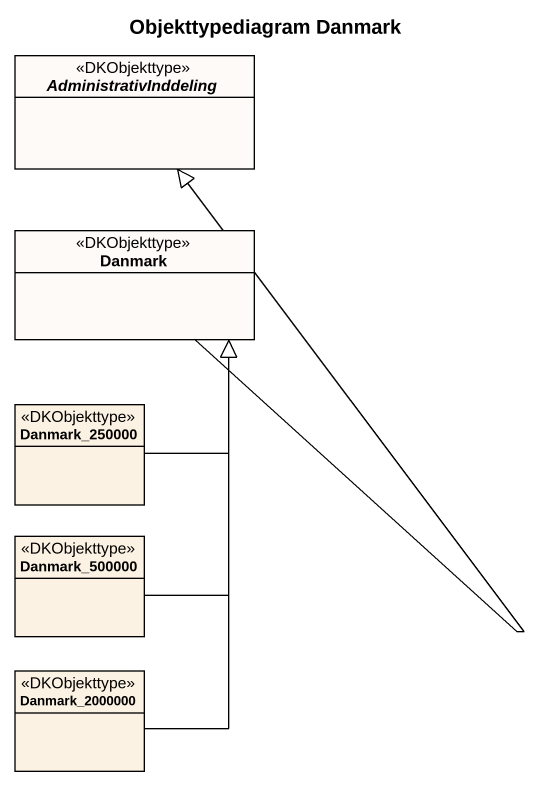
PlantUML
@startuml
title Objekttypediagram Danmark
hide circle
hide empty members
abstract class AdministrativInddeling <<DKObjekttype>> #FDFAF7
class Danmark <<DKObjekttype>> #FDFAF7
class Danmark_250000 <<DKObjekttype>>
class Danmark_500000 <<DKObjekttype>>
class Danmark_2000000 <<DKObjekttype>>
Danmark -up-|> AdministrativInddeling
Danmark_250000 -up-|> Danmark
Danmark_500000 -up-|> Danmark
Danmark_2000000 -up-|> Danmark
@enduml
